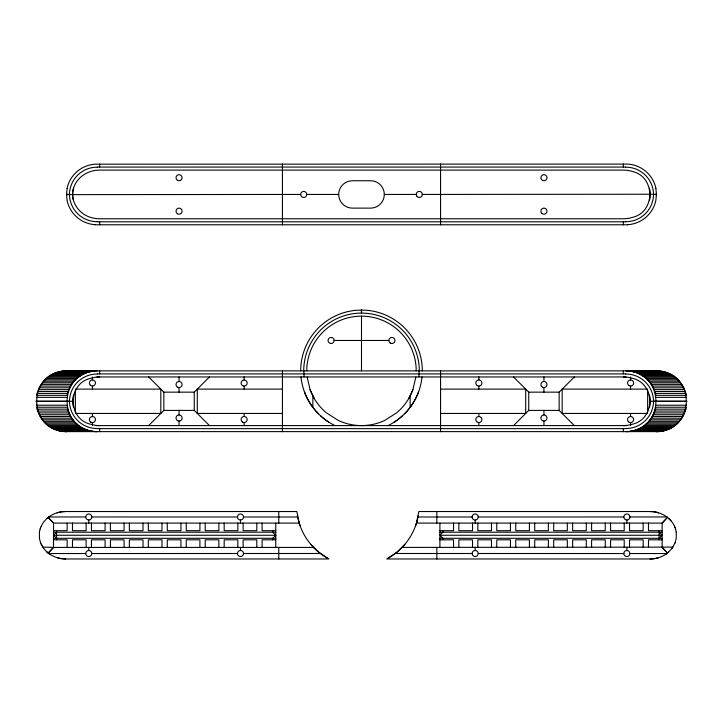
<?xml version="1.0" encoding="UTF-8"?>
<svg xmlns="http://www.w3.org/2000/svg" width="723" height="723" viewBox="0 0 723 723"><rect width="100%" height="100%" fill="white"/><g stroke="black" fill="none" stroke-linecap="round" stroke-linejoin="round"><path stroke-width="1.08" d="M278.789 558.969L278.798 547.419M436.864 511.532L436.855 523.091M422.313 370.872A60.813 60.813 0 0 0 366.805 310.284L361.636 310.059L361.5 313.095A57.777 57.777 0 0 0 303.723 370.872M66.877 431.685C26.661 431.748 26.661 370.8 66.877 370.872L656.123 370.872C696.339 370.8 696.339 431.748 656.123 431.685M95.328 224.699A30.655 30.655 0 0 1 67.067 200.398L66.561 194.234L67.14 188.495M97.28 370.872C57.063 370.8 57.063 431.748 97.28 431.685M655.86 188.495L656.439 194.234L655.86 200.379A30.655 30.655 0 0 1 627.672 224.699M625.72 431.685C665.937 431.748 665.937 370.8 625.72 370.872M39.413 532.128L39.413 538.346L40.587 542.874M99.684 425.603A29.815 29.815 0 0 1 90.99 424.311C67.338 419.43 67.329 383.118 90.99 378.237A29.815 29.815 0 0 1 99.684 376.954M623.316 376.954A29.815 29.815 0 0 1 632.01 378.237C655.662 383.118 655.671 419.439 632.01 424.311A29.815 29.815 0 0 1 623.316 425.603M43.642 548.432L40.587 542.846M46.932 518.481C52.002 513.917 58.852 511.541 65.639 511.532L296.819 511.532L299.232 523.091L53.511 523.091L48.188 517.424L49.535 516.439M49.535 554.071L46.932 551.992L50.944 554.975L55.517 557.162L60.479 558.518L65.639 558.969L328.911 558.969L318.346 551.902L310.773 544.329M415.852 376.954L412.932 389.589L408.902 398.237M418.915 376.954L419.141 370.872M672.01 548.405L667.465 553.086L662.141 547.419L662.141 523.091L667.456 517.388L662.141 523.091L416.421 523.091L418.843 511.532L650.022 511.532C660.515 511.414 671.296 517.578 675.065 527.627M39.413 532.155L40.09 529.082M73.556 188.143C69.48 200.741 78.735 214.198 90.99 217.469A29.815 29.815 0 0 0 99.684 218.762L623.316 218.762A29.815 29.815 0 0 0 632.01 217.478C655.662 212.598 655.671 176.276 632.01 171.405A29.815 29.815 0 0 0 623.316 170.113L99.684 170.113A29.815 29.815 0 0 0 90.99 171.396C82.982 173.791 75.951 180.009 73.556 188.143A22.079 22.079 0 0 0 73.556 200.732M387.944 425.603C406.715 416.728 420.081 397.623 421.979 376.954L421.934 377.352M415.553 525.856L417.162 520.741M40.081 529.109L40.587 527.6M675.065 542.874L676.24 538.319L676.24 532.128M40.587 527.627L41.202 526.145M675.065 542.846L672.01 548.432M41.202 526.172L43.642 522.051L46.932 518.454M668.721 552.02C663.714 556.52 656.8 558.987 650.022 558.969L386.751 558.969L397.316 551.902L404.88 544.329M401.256 548.278L402.051 547.419L672.932 547.112M314.397 548.278L313.601 547.419L53.511 547.419L48.197 553.095L53.511 547.419L53.511 523.091L48.197 517.388M148.649 425.603L163.85 410.402L194.261 410.402L209.462 425.603M148.649 376.954L163.85 392.155L194.261 392.155L209.462 376.954M56.557 538.292L53.511 535.255L56.557 532.209M272.716 530.691L272.716 532.209L275.761 535.255L272.716 538.292L272.716 539.81M513.538 425.603L528.739 410.402L559.15 410.402L574.351 425.603M513.538 376.954L528.739 392.155L559.15 392.155L574.351 376.954M442.937 539.81L442.937 538.292L439.9 535.255L442.937 532.209L442.937 530.691M659.105 538.292L662.141 535.255L659.105 532.209M666.127 554.071L667.465 553.086L662.141 547.419M66.561 194.641L300.687 194.433M422.313 194.433L656.439 194.234M72.634 401.274L36.15 401.482M650.366 401.274L686.85 401.075M361.636 310.059L356.195 310.284A60.813 60.813 0 0 0 300.687 370.872M627.681 224.781L95.319 224.781M97.334 167.067L625.666 167.067M306.769 194.433L338.698 194.433A13.683 13.683 0 0 1 352.381 180.75L370.619 180.75A13.683 13.683 0 0 1 384.302 194.433L416.231 194.433M97.334 221.807L625.666 221.807M334.134 340.461A3.037 3.037 0 0 0 329.571 337.831A3.037 3.037 0 0 0 329.571 343.1A3.037 3.037 0 0 0 334.134 340.461L388.866 340.461M64.916 370.935L95.319 370.935M627.681 370.935L658.084 370.935M62.91 371.125L93.321 371.125M629.679 371.125L660.09 371.125M60.931 371.45L91.333 371.45M631.667 371.45L662.069 371.45M58.97 371.902L89.372 371.902M633.628 371.902L664.03 371.902M57.045 372.481L87.447 372.481M635.553 372.481L665.955 372.481M55.156 373.176L85.567 373.176M637.433 373.176L667.844 373.176M53.321 373.999L83.732 373.999M97.334 373.908L625.666 373.908M639.268 373.999L669.679 373.999M51.55 374.93L81.952 374.93M641.048 374.93L671.45 374.93M49.842 375.978L80.244 375.978M642.756 375.978L673.158 375.978M96.927 376.954L626.073 376.954M48.197 377.144L78.608 377.144M644.392 377.144L674.803 377.144M46.643 378.4L77.054 378.4M645.946 378.4L676.357 378.4M45.169 379.756L75.581 379.756M647.419 379.756L677.831 379.756M43.796 381.211L74.198 381.211M648.802 381.211L679.204 381.211M42.512 382.747L72.924 382.747M650.076 382.747L680.488 382.747M41.338 384.365L71.749 384.365M651.251 384.365L681.662 384.365M40.271 386.055L70.682 386.055M652.318 386.055L682.729 386.055M39.322 387.808L69.733 387.808M653.267 387.808L683.678 387.808M75.364 389.11L160.813 389.11L160.813 413.439L75.364 413.439M282.44 389.11L197.298 389.11L197.298 413.439L282.44 413.439M440.56 389.11L525.702 389.11L525.702 413.439L440.56 413.439M647.636 389.11L562.187 389.11L562.187 413.439L647.636 413.439M38.491 389.625L68.902 389.625M654.098 389.625L684.509 389.625M37.777 391.486L68.188 391.486M654.812 391.486L685.223 391.486M37.189 393.393L67.6 393.393M655.4 393.393L685.811 393.393M36.737 395.336L67.14 395.336M655.86 395.336L686.263 395.336M36.394 397.352L66.805 397.352M656.195 397.352L686.606 397.352M36.15 401.075L69.589 401.274M686.85 401.482L653.411 401.274M36.394 405.205L66.805 405.205M656.195 405.205L686.606 405.205M37.189 409.155L67.6 409.155M655.4 409.155L685.811 409.155M37.777 411.062L68.188 411.062M654.812 411.062L685.223 411.062M38.491 412.923L68.902 412.923M654.098 412.923L684.509 412.923M39.322 414.74L69.733 414.74M653.267 414.74L683.678 414.74M40.271 416.493L70.682 416.493M652.318 416.493L682.729 416.493M41.338 418.183L71.749 418.183M651.251 418.183L681.662 418.183M42.512 419.801L72.924 419.801M650.076 419.801L680.488 419.801M43.796 421.337L74.198 421.337M648.802 421.337L679.204 421.337M45.169 422.792L75.581 422.792M647.419 422.792L677.831 422.792M46.643 424.148L77.054 424.148M645.946 424.148L676.357 424.148M48.197 425.413L78.608 425.413M644.392 425.413L674.803 425.413M96.313 425.603L626.687 425.603M49.842 426.57L80.244 426.57M642.756 426.57L673.158 426.57M51.55 427.618L81.952 427.618M641.048 427.618L671.45 427.618M53.321 428.558L83.732 428.558M639.268 428.558L669.679 428.558M97.334 428.64L625.666 428.64M55.156 429.372L85.567 429.372M637.433 429.372L667.844 429.372M57.045 430.077L87.447 430.077M635.553 430.077L665.955 430.077M58.97 430.655L89.372 430.655M633.628 430.655L664.03 430.655M60.931 431.107L91.333 431.107M631.667 431.107L662.069 431.107M62.91 431.423L93.321 431.423M629.679 431.423L660.09 431.423M64.916 431.622L658.084 431.622M85.748 516.972L48.812 516.963M91.83 516.972A3.037 3.037 0 0 0 87.266 514.342A3.037 3.037 0 0 0 87.266 519.602A3.037 3.037 0 0 0 91.83 516.972L237.442 516.999M623.832 516.972L478.21 516.999A3.037 3.037 0 0 1 473.646 519.638A3.037 3.037 0 0 1 473.646 514.369A3.037 3.037 0 0 1 478.21 516.999M629.914 516.972A3.037 3.037 0 0 1 625.35 519.602A3.037 3.037 0 0 1 625.35 514.342A3.037 3.037 0 0 1 629.914 516.972L666.85 516.963M243.524 516.999A3.037 3.037 0 0 1 238.97 519.638A3.037 3.037 0 0 1 238.97 514.369A3.037 3.037 0 0 1 243.524 516.999L297.668 517.008M417.993 517.008L472.128 516.999M53.511 530.691L67.167 530.691L67.167 523.091M275.761 530.691L262.097 530.691L262.097 523.091M439.9 530.691L453.556 530.691L453.556 523.091M662.141 530.691L648.486 530.691L648.486 523.091M53.511 532.209L275.761 532.209M439.9 532.209L662.141 532.209M53.511 535.255L275.761 535.255M439.9 535.255L662.141 535.255M53.511 538.292L275.761 538.292M439.9 538.292L662.141 538.292M53.511 539.81L67.167 539.81L67.167 547.419M275.761 539.81L262.097 539.81L262.097 547.419M439.9 539.81L453.556 539.81L453.556 547.419M662.141 539.81L648.486 539.81L648.486 547.419M48.812 553.538L85.748 553.538M91.83 553.538A3.037 3.037 0 0 0 87.266 550.899A3.037 3.037 0 0 0 87.266 556.168A3.037 3.037 0 0 0 91.83 553.538L237.442 553.502M243.524 553.502A3.037 3.037 0 0 0 238.97 550.872A3.037 3.037 0 0 0 238.97 556.141A3.037 3.037 0 0 0 243.524 553.502L320.425 553.493M395.228 553.493L472.128 553.502M478.21 553.502A3.037 3.037 0 0 1 473.646 556.141A3.037 3.037 0 0 1 473.646 550.872A3.037 3.037 0 0 1 478.21 553.502L623.832 553.538M629.914 553.538A3.037 3.037 0 0 1 625.35 556.168A3.037 3.037 0 0 1 625.35 550.899A3.037 3.037 0 0 1 629.914 553.538L666.85 553.538M42.729 547.085L53.511 547.419M653.411 194.433L656.439 194.641M66.561 194.234L69.589 194.433M335.056 425.603C316.285 416.728 302.919 397.623 301.021 376.954L301.066 377.352M666.127 516.439L667.465 517.424M668.721 518.454L671.007 520.786M46.932 552.02L43.642 548.405M314.098 398.237L310.068 389.589L307.148 376.954M41.202 544.302L41.916 545.711M674.46 526.145L675.571 529.109M298.5 520.741L300.108 525.856M675.571 529.082L676.249 532.155M304.085 376.954L303.859 370.872M361.364 310.059L361.5 313.095A57.777 57.777 0 0 1 419.277 370.872M436.864 558.969L436.855 547.419M278.789 511.532L278.798 523.091M659.105 530.691L659.105 539.81M647.636 390.221L647.636 412.336M643.181 523.091L643.181 530.691L629.525 530.691L629.525 523.091M643.181 547.419L643.181 539.81L629.525 539.81L629.525 547.419M630.573 376.954L630.573 379.955M630.573 386.037L630.573 389.11M630.573 413.439L630.573 416.52M630.573 422.603L630.573 425.603M626.868 520.009L626.868 523.091M626.868 547.419L626.868 550.492M624.22 523.091L624.22 530.691L610.564 530.691L610.564 523.091M624.22 547.419L624.22 539.81L610.564 539.81L610.564 547.419M623.316 164.031L623.316 167.067M623.316 221.807L623.316 224.844M623.316 370.872L623.316 373.908M623.316 428.64L623.316 431.685M605.259 523.091L605.259 530.691L591.595 530.691L591.595 523.091M605.259 547.419L605.259 539.81L591.595 539.81L591.595 547.419M586.29 523.091L586.29 530.691L572.634 530.691L572.634 523.091M586.29 547.419L586.29 539.81L572.634 539.81L572.634 547.419M567.329 523.091L567.329 530.691L553.673 530.691L553.673 523.091M567.329 547.419L567.329 539.81L553.673 539.81L553.673 547.419M559.15 392.155L559.15 410.402M548.368 523.091L548.368 530.691L534.713 530.691L534.713 523.091M548.368 547.419L548.368 539.81L534.713 539.81L534.713 547.419M543.94 376.954L543.94 381.509M543.94 387.591L543.94 392.155M543.94 410.402L543.94 414.957M543.94 421.039L543.94 425.603M529.408 523.091L529.408 530.691L515.752 530.691L515.752 523.091M529.408 547.419L529.408 539.81L515.752 539.81L515.752 547.419M528.739 392.155L528.739 410.402M510.447 523.091L510.447 530.691L496.782 530.691L496.782 523.091M510.447 547.419L510.447 539.81L496.782 539.81L496.782 547.419M491.477 523.091L491.477 530.691L477.822 530.691L477.822 523.091M491.477 547.419L491.477 539.81L477.822 539.81L477.822 547.419M478.87 376.954L478.87 379.955M478.87 386.037L478.87 389.11M478.87 413.439L478.87 416.484M478.87 422.566L478.87 425.603M475.174 520.045L475.174 523.091M475.174 547.419L475.174 550.465M472.517 523.091L472.517 530.691L458.861 530.691L458.861 523.091M472.517 547.419L472.517 539.81L458.861 539.81L458.861 547.419M440.56 164.031L440.56 224.844M440.56 370.872L440.56 431.685M439.9 523.091L439.9 547.419M410.149 395.833L410.149 407.275M306.769 370.872A54.731 54.731 0 0 1 361.5 316.141L361.5 370.872M312.851 395.833L312.851 407.275M282.44 164.031L282.44 224.844M282.44 370.872L282.44 431.685M275.761 523.091L275.761 547.419M256.801 523.091L256.801 530.691L243.136 530.691L243.136 523.091M256.801 547.419L256.801 539.81L243.136 539.81L243.136 547.419M244.13 376.954L244.13 379.982M244.13 386.064L244.13 389.11M244.13 413.439L244.13 416.484M244.13 422.566L244.13 425.603M240.488 520.045L240.488 523.091M240.488 547.419L240.488 550.465M237.831 523.091L237.831 530.691L224.175 530.691L224.175 523.091M237.831 547.419L237.831 539.81L224.175 539.81L224.175 547.419M218.87 523.091L218.87 530.691L205.215 530.691L205.215 523.091M218.87 547.419L218.87 539.81L205.215 539.81L205.215 547.419M199.91 523.091L199.91 530.691L186.254 530.691L186.254 523.091M199.91 547.419L199.91 539.81L186.254 539.81L186.254 547.419M194.261 392.155L194.261 410.402M180.949 523.091L180.949 530.691L167.284 530.691L167.284 523.091M180.949 547.419L180.949 539.81L167.284 539.81L167.284 547.419M179.06 376.954L179.06 381.509M179.06 387.591L179.06 392.155M179.06 410.402L179.06 414.957M179.06 421.039L179.06 425.603M163.85 392.155L163.85 410.402M161.988 523.091L161.988 530.691L148.323 530.691L148.323 523.091M161.988 547.419L161.988 539.81L148.323 539.81L148.323 547.419M143.018 523.091L143.018 530.691L129.363 530.691L129.363 523.091M143.018 547.419L143.018 539.81L129.363 539.81L129.363 547.419M124.058 523.091L124.058 530.691L110.402 530.691L110.402 523.091M124.058 547.419L124.058 539.81L110.402 539.81L110.402 547.419M105.097 523.091L105.097 530.691L91.441 530.691L91.441 523.091M105.097 547.419L105.097 539.81L91.441 539.81L91.441 547.419M99.684 164.031L99.684 167.067M99.684 221.807L99.684 224.844M99.684 370.872L99.684 373.908M99.684 428.64L99.684 431.685M92.427 376.954L92.427 379.955M92.427 386.037L92.427 389.11M92.427 413.439L92.427 416.52M92.427 422.603L92.427 425.603M88.784 520.009L88.784 523.091M88.784 547.419L88.784 550.492M86.136 523.091L86.136 530.691L72.472 530.691L72.472 523.091M86.136 547.419L86.136 539.81L72.472 539.81L72.472 547.419M75.364 390.221L75.364 412.336M56.557 530.691L56.557 539.81M57.135 512.788A29.227 29.227 0 0 1 65.639 511.541M65.639 558.969A29.227 29.227 0 0 1 57.135 557.713M418.31 515.508A61.419 61.419 0 0 1 388.54 558.039M327.112 558.039A61.419 61.419 0 0 1 297.334 515.508M650.022 511.541A29.227 29.227 0 0 1 658.526 512.788M658.526 557.713A29.227 29.227 0 0 1 650.022 558.969M73.556 407.573A22.079 22.079 0 0 1 73.556 394.93M97.334 374.026A27.582 27.582 0 0 0 69.462 401.274A27.582 27.582 0 0 0 97.334 428.522M412.932 389.589A54.731 54.731 0 0 1 396.683 412.797L384.627 420.47A54.731 54.731 0 0 1 338.373 420.47L326.317 412.797A54.731 54.731 0 0 1 310.068 389.589M361.5 316.141A54.731 54.731 0 0 1 416.231 370.872M649.444 394.93A22.079 22.079 0 0 1 649.444 407.573M625.666 374.026A27.582 27.582 0 0 1 653.538 401.274A27.582 27.582 0 0 1 625.666 428.522M658.084 431.541A30.655 30.655 0 0 0 686.344 407.23L655.86 407.221A30.655 30.655 0 0 1 627.672 431.541M64.916 431.541A30.655 30.655 0 0 1 36.656 407.23L67.14 407.221A30.655 30.655 0 0 0 95.328 431.541M36.656 395.318A30.655 30.655 0 0 1 64.916 371.016M658.084 371.016A30.655 30.655 0 0 1 686.344 395.318M627.672 371.016A30.655 30.655 0 0 1 655.933 395.318M67.067 395.318A30.655 30.655 0 0 1 95.328 371.016M418.653 391.667A60.813 60.813 0 0 1 404.5 413.872M318.5 413.872A60.813 60.813 0 0 1 304.347 391.667M328.811 422.087A45.404 45.404 0 0 1 320.47 415.68M402.53 415.68A45.404 45.404 0 0 1 394.189 422.087M97.334 167.185A27.582 27.582 0 0 0 69.462 194.433A27.582 27.582 0 0 0 97.334 221.69M649.444 188.097A22.079 22.079 0 0 1 649.444 200.732M625.666 167.185A27.582 27.582 0 0 1 653.538 194.433A27.582 27.582 0 0 1 625.666 221.69M67.067 188.477A30.655 30.655 0 0 1 95.328 164.175L627.681 164.094A30.655 30.655 0 0 1 655.933 188.477M384.302 194.433A13.683 13.683 0 0 1 370.619 208.125L352.381 208.125A13.683 13.683 0 0 1 338.698 194.433M542.422 420.632A3.037 3.037 0 0 0 546.986 418.002A3.037 3.037 0 0 0 542.422 415.364A3.037 3.037 0 0 0 542.422 420.632M542.422 387.185A3.037 3.037 0 0 0 546.986 384.555A3.037 3.037 0 0 0 542.422 381.916A3.037 3.037 0 0 0 542.422 387.185M177.533 420.632A3.037 3.037 0 0 0 182.097 418.002A3.037 3.037 0 0 0 177.533 415.364A3.037 3.037 0 0 0 177.533 420.632M177.533 387.185A3.037 3.037 0 0 0 182.097 384.555A3.037 3.037 0 0 0 177.533 381.916A3.037 3.037 0 0 0 177.533 387.185M90.908 422.187A3.037 3.037 0 0 0 95.472 419.557A3.037 3.037 0 0 0 90.908 416.927A3.037 3.037 0 0 0 90.908 422.187M90.276 385.142A3.037 3.037 0 0 0 95.364 383.786A3.037 3.037 0 0 0 91.64 380.054A3.037 3.037 0 0 0 90.276 385.142M629.055 422.187A3.037 3.037 0 0 0 633.61 419.557A3.037 3.037 0 0 0 629.055 416.927A3.037 3.037 0 0 0 629.055 422.187M629.055 385.63A3.037 3.037 0 0 0 633.61 382.991A3.037 3.037 0 0 0 629.055 380.361A3.037 3.037 0 0 0 629.055 385.63M477.352 385.63A3.037 3.037 0 0 0 481.916 382.991A3.037 3.037 0 0 0 477.352 380.361A3.037 3.037 0 0 0 477.352 385.63M476.719 421.681A3.037 3.037 0 0 0 481.807 420.316A3.037 3.037 0 0 0 478.084 416.593A3.037 3.037 0 0 0 476.719 421.681M242.612 385.657A3.037 3.037 0 0 0 247.167 383.027A3.037 3.037 0 0 0 242.612 380.388A3.037 3.037 0 0 0 242.612 385.657M242.612 422.16A3.037 3.037 0 0 0 247.167 419.53A3.037 3.037 0 0 0 242.612 416.891A3.037 3.037 0 0 0 242.612 422.16M390.384 343.1A3.037 3.037 0 0 0 394.948 340.461A3.037 3.037 0 0 0 390.384 337.831A3.037 3.037 0 0 0 390.384 343.1M177.533 213.791A3.037 3.037 0 0 0 182.097 211.161A3.037 3.037 0 0 0 177.533 208.531A3.037 3.037 0 0 0 177.533 213.791M177.533 180.343A3.037 3.037 0 0 0 182.097 177.713A3.037 3.037 0 0 0 177.533 175.083A3.037 3.037 0 0 0 177.533 180.343M541.789 213.312A3.037 3.037 0 0 0 546.877 211.947A3.037 3.037 0 0 0 543.154 208.224A3.037 3.037 0 0 0 541.789 213.312M542.422 180.343A3.037 3.037 0 0 0 546.986 177.713A3.037 3.037 0 0 0 542.422 175.083A3.037 3.037 0 0 0 542.422 180.343M417.126 196.584A3.037 3.037 0 0 0 422.214 195.228A3.037 3.037 0 0 0 418.49 191.496A3.037 3.037 0 0 0 417.126 196.584M301.572 196.584A3.037 3.037 0 0 0 306.66 195.228A3.037 3.037 0 0 0 302.937 191.496A3.037 3.037 0 0 0 301.572 196.584"/></g></svg>
